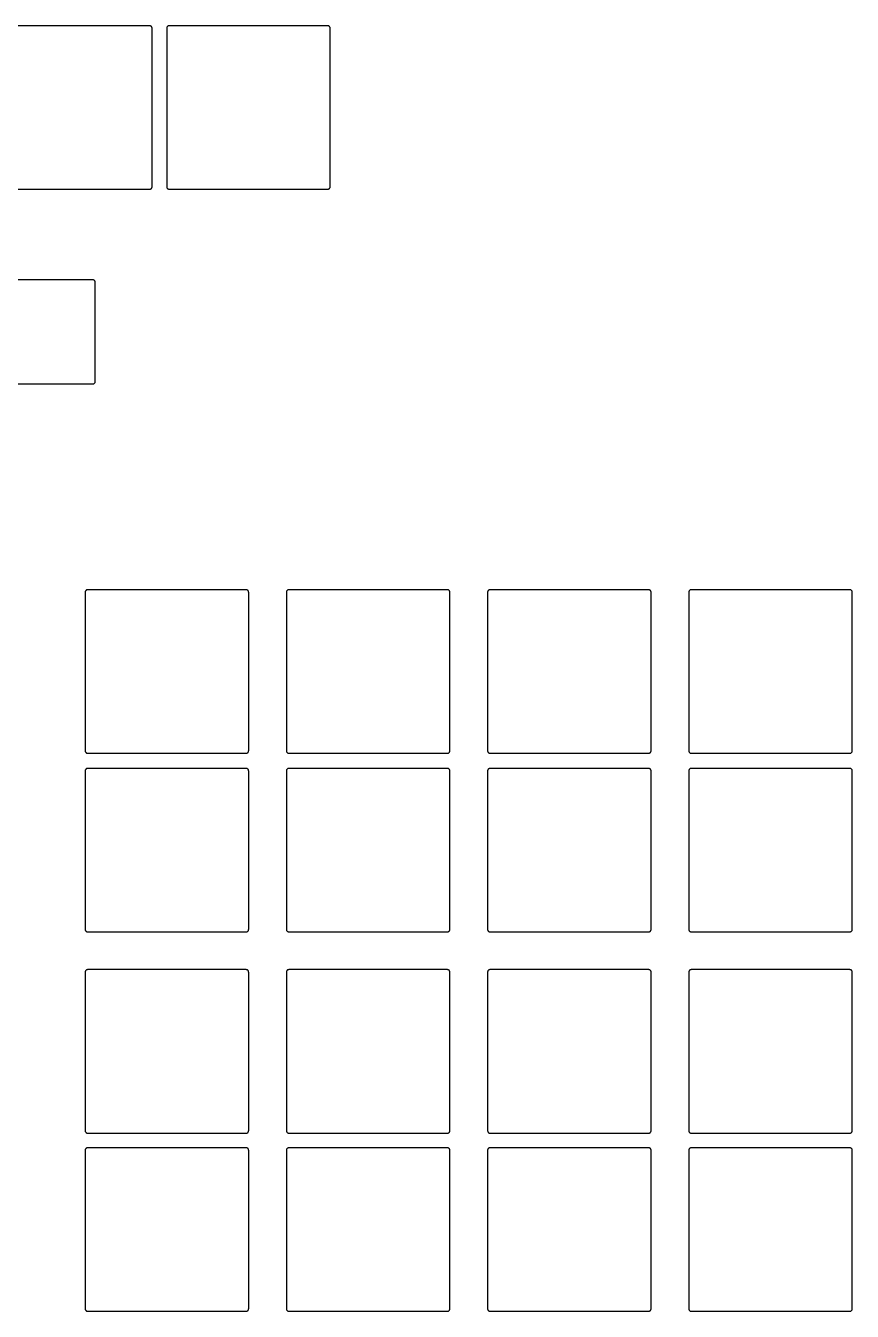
# Model space of a CAD drawing. Header units: inches. Extents: x -0.5 to 10, y -2.4 to 3.9.
# Drawn here: x 2.4419 to 2.6063, y 3.2854 to 3.5408 of the extents above; entities that cross this region are included whole.
import ezdxf

# ---------------------------------------------------------------- set-up
doc = ezdxf.new("R2010")
doc.units = ezdxf.units.IN

msp = doc.modelspace()

# ---------------------------------------------------------------- linework, layer by layer
for points in [[(2.43505, 3.50835), (2.46655, 3.50835), (2.466575, 3.508351), (2.466624, 3.508356), (2.466672, 3.508365), (2.466719, 3.508379), (2.466764, 3.508398), (2.466807, 3.508421), (2.466848, 3.508449), (2.466886, 3.50848), (2.46692, 3.508514), (2.466951, 3.508552), (2.466979, 3.508593), (2.467002, 3.508636), (2.467021, 3.508681), (2.467035, 3.508728), (2.467044, 3.508776), (2.467049, 3.508825), (2.46705, 3.50885), (2.46705, 3.54035), (2.467049, 3.540375), (2.467044, 3.540424), (2.467035, 3.540472), (2.467021, 3.540519), (2.467002, 3.540564), (2.466979, 3.540607), (2.466951, 3.540648), (2.46692, 3.540686), (2.466886, 3.54072), (2.466848, 3.540751), (2.466807, 3.540779), (2.466764, 3.540802), (2.466719, 3.540821), (2.466672, 3.540835), (2.466624, 3.540844), (2.466575, 3.540849), (2.46655, 3.54085), (2.43505, 3.54085)], [(2.43555, 3.46965), (2.45525, 3.46965), (2.455275, 3.469651), (2.455324, 3.469656), (2.455372, 3.469665), (2.455419, 3.469679), (2.455464, 3.469698), (2.455507, 3.469721), (2.455548, 3.469749), (2.455586, 3.46978), (2.45562, 3.469814), (2.455651, 3.469852), (2.455679, 3.469893), (2.455702, 3.469936), (2.455721, 3.469981), (2.455735, 3.470028), (2.455744, 3.470076), (2.455749, 3.470125), (2.45575, 3.47015), (2.45575, 3.48985), (2.455749, 3.489875), (2.455744, 3.489924), (2.455735, 3.489972), (2.455721, 3.490019), (2.455702, 3.490064), (2.455679, 3.490107), (2.455651, 3.490148), (2.45562, 3.490186), (2.455586, 3.49022), (2.455548, 3.490251), (2.455507, 3.490279), (2.455464, 3.490302), (2.455419, 3.490321), (2.455372, 3.490335), (2.455324, 3.490344), (2.455275, 3.490349), (2.45525, 3.49035), (2.43555, 3.49035)]]:
    msp.add_lwpolyline(points)
for points in [[(2.470425, 3.508351), (2.470425, 3.508351), (2.47045, 3.50835), (2.50195, 3.50835), (2.501975, 3.508351), (2.502024, 3.508356), (2.502072, 3.508365), (2.502119, 3.508379), (2.502164, 3.508398), (2.502207, 3.508421), (2.502248, 3.508449), (2.502286, 3.50848), (2.50232, 3.508514), (2.502351, 3.508552), (2.502379, 3.508593), (2.502402, 3.508636), (2.502421, 3.508681), (2.502435, 3.508728), (2.502444, 3.508776), (2.502449, 3.508825), (2.50245, 3.50885), (2.50245, 3.54035), (2.502449, 3.540375), (2.502444, 3.540424), (2.502435, 3.540472), (2.502421, 3.540519), (2.502402, 3.540564), (2.502379, 3.540607), (2.502351, 3.540648), (2.50232, 3.540686), (2.502286, 3.54072), (2.502248, 3.540751), (2.502207, 3.540779), (2.502164, 3.540802), (2.502119, 3.540821), (2.502072, 3.540835), (2.502024, 3.540844), (2.501975, 3.540849), (2.50195, 3.54085), (2.47045, 3.54085), (2.470425, 3.540849), (2.470376, 3.540844), (2.470328, 3.540835), (2.470281, 3.540821), (2.470236, 3.540802), (2.470193, 3.540779), (2.470152, 3.540751), (2.470114, 3.54072), (2.47008, 3.540686), (2.470049, 3.540648), (2.470021, 3.540607), (2.469998, 3.540564), (2.469979, 3.540519), (2.469965, 3.540472), (2.469956, 3.540424), (2.469951, 3.540375), (2.46995, 3.54035), (2.46995, 3.50885), (2.469951, 3.508825), (2.469956, 3.508776), (2.469965, 3.508728), (2.469979, 3.508681), (2.469998, 3.508636), (2.470021, 3.508593), (2.470049, 3.508552), (2.47008, 3.508514), (2.470114, 3.50848), (2.470152, 3.508449), (2.470193, 3.508421), (2.470236, 3.508398), (2.470281, 3.508379), (2.470328, 3.508365), (2.470376, 3.508356)], [(2.454225, 3.396251), (2.454225, 3.396251), (2.45425, 3.39625), (2.48575, 3.39625), (2.485775, 3.396251), (2.485824, 3.396256), (2.485872, 3.396265), (2.485919, 3.396279), (2.485964, 3.396298), (2.486007, 3.396321), (2.486048, 3.396349), (2.486086, 3.39638), (2.48612, 3.396414), (2.486151, 3.396452), (2.486179, 3.396493), (2.486202, 3.396536), (2.486221, 3.396581), (2.486235, 3.396628), (2.486244, 3.396676), (2.486249, 3.396725), (2.48625, 3.39675), (2.48625, 3.42825), (2.486249, 3.428275), (2.486244, 3.428324), (2.486235, 3.428372), (2.486221, 3.428419), (2.486202, 3.428464), (2.486179, 3.428507), (2.486151, 3.428548), (2.48612, 3.428586), (2.486086, 3.42862), (2.486048, 3.428651), (2.486007, 3.428679), (2.485964, 3.428702), (2.485919, 3.428721), (2.485872, 3.428735), (2.485824, 3.428744), (2.485775, 3.428749), (2.48575, 3.42875), (2.45425, 3.42875), (2.454225, 3.428749), (2.454176, 3.428744), (2.454128, 3.428735), (2.454081, 3.428721), (2.454036, 3.428702), (2.453993, 3.428679), (2.453952, 3.428651), (2.453914, 3.42862), (2.45388, 3.428586), (2.453849, 3.428548), (2.453821, 3.428507), (2.453798, 3.428464), (2.453779, 3.428419), (2.453765, 3.428372), (2.453756, 3.428324), (2.453751, 3.428275), (2.45375, 3.42825), (2.45375, 3.39675), (2.453751, 3.396725), (2.453756, 3.396676), (2.453765, 3.396628), (2.453779, 3.396581), (2.453798, 3.396536), (2.453821, 3.396493), (2.453849, 3.396452), (2.45388, 3.396414), (2.453914, 3.39638), (2.453952, 3.396349), (2.453993, 3.396321), (2.454036, 3.396298), (2.454081, 3.396279), (2.454128, 3.396265), (2.454176, 3.396256)], [(2.494225, 3.396251), (2.494225, 3.396251), (2.49425, 3.39625), (2.52575, 3.39625), (2.525775, 3.396251), (2.525824, 3.396256), (2.525872, 3.396265), (2.525919, 3.396279), (2.525964, 3.396298), (2.526007, 3.396321), (2.526048, 3.396349), (2.526086, 3.39638), (2.52612, 3.396414), (2.526151, 3.396452), (2.526179, 3.396493), (2.526202, 3.396536), (2.526221, 3.396581), (2.526235, 3.396628), (2.526244, 3.396676), (2.526249, 3.396725), (2.52625, 3.39675), (2.52625, 3.42825), (2.526249, 3.428275), (2.526244, 3.428324), (2.526235, 3.428372), (2.526221, 3.428419), (2.526202, 3.428464), (2.526179, 3.428507), (2.526151, 3.428548), (2.52612, 3.428586), (2.526086, 3.42862), (2.526048, 3.428651), (2.526007, 3.428679), (2.525964, 3.428702), (2.525919, 3.428721), (2.525872, 3.428735), (2.525824, 3.428744), (2.525775, 3.428749), (2.52575, 3.42875), (2.49425, 3.42875), (2.494225, 3.428749), (2.494176, 3.428744), (2.494128, 3.428735), (2.494081, 3.428721), (2.494036, 3.428702), (2.493993, 3.428679), (2.493952, 3.428651), (2.493914, 3.42862), (2.49388, 3.428586), (2.493849, 3.428548), (2.493821, 3.428507), (2.493798, 3.428464), (2.493779, 3.428419), (2.493765, 3.428372), (2.493756, 3.428324), (2.493751, 3.428275), (2.49375, 3.42825), (2.49375, 3.39675), (2.493751, 3.396725), (2.493756, 3.396676), (2.493765, 3.396628), (2.493779, 3.396581), (2.493798, 3.396536), (2.493821, 3.396493), (2.493849, 3.396452), (2.49388, 3.396414), (2.493914, 3.39638), (2.493952, 3.396349), (2.493993, 3.396321), (2.494036, 3.396298), (2.494081, 3.396279), (2.494128, 3.396265), (2.494176, 3.396256)], [(2.534225, 3.396251), (2.534225, 3.396251), (2.53425, 3.39625), (2.56575, 3.39625), (2.565775, 3.396251), (2.565824, 3.396256), (2.565872, 3.396265), (2.565919, 3.396279), (2.565964, 3.396298), (2.566007, 3.396321), (2.566048, 3.396349), (2.566086, 3.39638), (2.56612, 3.396414), (2.566151, 3.396452), (2.566179, 3.396493), (2.566202, 3.396536), (2.566221, 3.396581), (2.566235, 3.396628), (2.566244, 3.396676), (2.566249, 3.396725), (2.56625, 3.39675), (2.56625, 3.42825), (2.566249, 3.428275), (2.566244, 3.428324), (2.566235, 3.428372), (2.566221, 3.428419), (2.566202, 3.428464), (2.566179, 3.428507), (2.566151, 3.428548), (2.56612, 3.428586), (2.566086, 3.42862), (2.566048, 3.428651), (2.566007, 3.428679), (2.565964, 3.428702), (2.565919, 3.428721), (2.565872, 3.428735), (2.565824, 3.428744), (2.565775, 3.428749), (2.56575, 3.42875), (2.53425, 3.42875), (2.534225, 3.428749), (2.534176, 3.428744), (2.534128, 3.428735), (2.534081, 3.428721), (2.534036, 3.428702), (2.533993, 3.428679), (2.533952, 3.428651), (2.533914, 3.42862), (2.53388, 3.428586), (2.533849, 3.428548), (2.533821, 3.428507), (2.533798, 3.428464), (2.533779, 3.428419), (2.533765, 3.428372), (2.533756, 3.428324), (2.533751, 3.428275), (2.53375, 3.42825), (2.53375, 3.39675), (2.533751, 3.396725), (2.533756, 3.396676), (2.533765, 3.396628), (2.533779, 3.396581), (2.533798, 3.396536), (2.533821, 3.396493), (2.533849, 3.396452), (2.53388, 3.396414), (2.533914, 3.39638), (2.533952, 3.396349), (2.533993, 3.396321), (2.534036, 3.396298), (2.534081, 3.396279), (2.534128, 3.396265), (2.534176, 3.396256)], [(2.574225, 3.396251), (2.574225, 3.396251), (2.57425, 3.39625), (2.60575, 3.39625), (2.605775, 3.396251), (2.605824, 3.396256), (2.605872, 3.396265), (2.605919, 3.396279), (2.605964, 3.396298), (2.606007, 3.396321), (2.606048, 3.396349), (2.606086, 3.39638), (2.60612, 3.396414), (2.606151, 3.396452), (2.606179, 3.396493), (2.606202, 3.396536), (2.606221, 3.396581), (2.606235, 3.396628), (2.606244, 3.396676), (2.606249, 3.396725), (2.60625, 3.39675), (2.60625, 3.42825), (2.606249, 3.428275), (2.606244, 3.428324), (2.606235, 3.428372), (2.606221, 3.428419), (2.606202, 3.428464), (2.606179, 3.428507), (2.606151, 3.428548), (2.60612, 3.428586), (2.606086, 3.42862), (2.606048, 3.428651), (2.606007, 3.428679), (2.605964, 3.428702), (2.605919, 3.428721), (2.605872, 3.428735), (2.605824, 3.428744), (2.605775, 3.428749), (2.60575, 3.42875), (2.57425, 3.42875), (2.574225, 3.428749), (2.574176, 3.428744), (2.574128, 3.428735), (2.574081, 3.428721), (2.574036, 3.428702), (2.573993, 3.428679), (2.573952, 3.428651), (2.573914, 3.42862), (2.57388, 3.428586), (2.573849, 3.428548), (2.573821, 3.428507), (2.573798, 3.428464), (2.573779, 3.428419), (2.573765, 3.428372), (2.573756, 3.428324), (2.573751, 3.428275), (2.57375, 3.42825), (2.57375, 3.39675), (2.573751, 3.396725), (2.573756, 3.396676), (2.573765, 3.396628), (2.573779, 3.396581), (2.573798, 3.396536), (2.573821, 3.396493), (2.573849, 3.396452), (2.57388, 3.396414), (2.573914, 3.39638), (2.573952, 3.396349), (2.573993, 3.396321), (2.574036, 3.396298), (2.574081, 3.396279), (2.574128, 3.396265), (2.574176, 3.396256)], [(2.454225, 3.360751), (2.454225, 3.360751), (2.45425, 3.36075), (2.48575, 3.36075), (2.485775, 3.360751), (2.485824, 3.360756), (2.485872, 3.360765), (2.485919, 3.360779), (2.485964, 3.360798), (2.486007, 3.360821), (2.486048, 3.360849), (2.486086, 3.36088), (2.48612, 3.360914), (2.486151, 3.360952), (2.486179, 3.360993), (2.486202, 3.361036), (2.486221, 3.361081), (2.486235, 3.361128), (2.486244, 3.361176), (2.486249, 3.361225), (2.48625, 3.36125), (2.48625, 3.39275), (2.486249, 3.392775), (2.486244, 3.392824), (2.486235, 3.392872), (2.486221, 3.392919), (2.486202, 3.392964), (2.486179, 3.393007), (2.486151, 3.393048), (2.48612, 3.393086), (2.486086, 3.39312), (2.486048, 3.393151), (2.486007, 3.393179), (2.485964, 3.393202), (2.485919, 3.393221), (2.485872, 3.393235), (2.485824, 3.393244), (2.485775, 3.393249), (2.48575, 3.39325), (2.45425, 3.39325), (2.454225, 3.393249), (2.454176, 3.393244), (2.454128, 3.393235), (2.454081, 3.393221), (2.454036, 3.393202), (2.453993, 3.393179), (2.453952, 3.393151), (2.453914, 3.39312), (2.45388, 3.393086), (2.453849, 3.393048), (2.453821, 3.393007), (2.453798, 3.392964), (2.453779, 3.392919), (2.453765, 3.392872), (2.453756, 3.392824), (2.453751, 3.392775), (2.45375, 3.39275), (2.45375, 3.36125), (2.453751, 3.361225), (2.453756, 3.361176), (2.453765, 3.361128), (2.453779, 3.361081), (2.453798, 3.361036), (2.453821, 3.360993), (2.453849, 3.360952), (2.45388, 3.360914), (2.453914, 3.36088), (2.453952, 3.360849), (2.453993, 3.360821), (2.454036, 3.360798), (2.454081, 3.360779), (2.454128, 3.360765), (2.454176, 3.360756)], [(2.494225, 3.360751), (2.494225, 3.360751), (2.49425, 3.36075), (2.52575, 3.36075), (2.525775, 3.360751), (2.525824, 3.360756), (2.525872, 3.360765), (2.525919, 3.360779), (2.525964, 3.360798), (2.526007, 3.360821), (2.526048, 3.360849), (2.526086, 3.36088), (2.52612, 3.360914), (2.526151, 3.360952), (2.526179, 3.360993), (2.526202, 3.361036), (2.526221, 3.361081), (2.526235, 3.361128), (2.526244, 3.361176), (2.526249, 3.361225), (2.52625, 3.36125), (2.52625, 3.39275), (2.526249, 3.392775), (2.526244, 3.392824), (2.526235, 3.392872), (2.526221, 3.392919), (2.526202, 3.392964), (2.526179, 3.393007), (2.526151, 3.393048), (2.52612, 3.393086), (2.526086, 3.39312), (2.526048, 3.393151), (2.526007, 3.393179), (2.525964, 3.393202), (2.525919, 3.393221), (2.525872, 3.393235), (2.525824, 3.393244), (2.525775, 3.393249), (2.52575, 3.39325), (2.49425, 3.39325), (2.494225, 3.393249), (2.494176, 3.393244), (2.494128, 3.393235), (2.494081, 3.393221), (2.494036, 3.393202), (2.493993, 3.393179), (2.493952, 3.393151), (2.493914, 3.39312), (2.49388, 3.393086), (2.493849, 3.393048), (2.493821, 3.393007), (2.493798, 3.392964), (2.493779, 3.392919), (2.493765, 3.392872), (2.493756, 3.392824), (2.493751, 3.392775), (2.49375, 3.39275), (2.49375, 3.36125), (2.493751, 3.361225), (2.493756, 3.361176), (2.493765, 3.361128), (2.493779, 3.361081), (2.493798, 3.361036), (2.493821, 3.360993), (2.493849, 3.360952), (2.49388, 3.360914), (2.493914, 3.36088), (2.493952, 3.360849), (2.493993, 3.360821), (2.494036, 3.360798), (2.494081, 3.360779), (2.494128, 3.360765), (2.494176, 3.360756)], [(2.534225, 3.360751), (2.534225, 3.360751), (2.53425, 3.36075), (2.56575, 3.36075), (2.565775, 3.360751), (2.565824, 3.360756), (2.565872, 3.360765), (2.565919, 3.360779), (2.565964, 3.360798), (2.566007, 3.360821), (2.566048, 3.360849), (2.566086, 3.36088), (2.56612, 3.360914), (2.566151, 3.360952), (2.566179, 3.360993), (2.566202, 3.361036), (2.566221, 3.361081), (2.566235, 3.361128), (2.566244, 3.361176), (2.566249, 3.361225), (2.56625, 3.36125), (2.56625, 3.39275), (2.566249, 3.392775), (2.566244, 3.392824), (2.566235, 3.392872), (2.566221, 3.392919), (2.566202, 3.392964), (2.566179, 3.393007), (2.566151, 3.393048), (2.56612, 3.393086), (2.566086, 3.39312), (2.566048, 3.393151), (2.566007, 3.393179), (2.565964, 3.393202), (2.565919, 3.393221), (2.565872, 3.393235), (2.565824, 3.393244), (2.565775, 3.393249), (2.56575, 3.39325), (2.53425, 3.39325), (2.534225, 3.393249), (2.534176, 3.393244), (2.534128, 3.393235), (2.534081, 3.393221), (2.534036, 3.393202), (2.533993, 3.393179), (2.533952, 3.393151), (2.533914, 3.39312), (2.53388, 3.393086), (2.533849, 3.393048), (2.533821, 3.393007), (2.533798, 3.392964), (2.533779, 3.392919), (2.533765, 3.392872), (2.533756, 3.392824), (2.533751, 3.392775), (2.53375, 3.39275), (2.53375, 3.36125), (2.533751, 3.361225), (2.533756, 3.361176), (2.533765, 3.361128), (2.533779, 3.361081), (2.533798, 3.361036), (2.533821, 3.360993), (2.533849, 3.360952), (2.53388, 3.360914), (2.533914, 3.36088), (2.533952, 3.360849), (2.533993, 3.360821), (2.534036, 3.360798), (2.534081, 3.360779), (2.534128, 3.360765), (2.534176, 3.360756)], [(2.574225, 3.360751), (2.574225, 3.360751), (2.57425, 3.36075), (2.60575, 3.36075), (2.605775, 3.360751), (2.605824, 3.360756), (2.605872, 3.360765), (2.605919, 3.360779), (2.605964, 3.360798), (2.606007, 3.360821), (2.606048, 3.360849), (2.606086, 3.36088), (2.60612, 3.360914), (2.606151, 3.360952), (2.606179, 3.360993), (2.606202, 3.361036), (2.606221, 3.361081), (2.606235, 3.361128), (2.606244, 3.361176), (2.606249, 3.361225), (2.60625, 3.36125), (2.60625, 3.39275), (2.606249, 3.392775), (2.606244, 3.392824), (2.606235, 3.392872), (2.606221, 3.392919), (2.606202, 3.392964), (2.606179, 3.393007), (2.606151, 3.393048), (2.60612, 3.393086), (2.606086, 3.39312), (2.606048, 3.393151), (2.606007, 3.393179), (2.605964, 3.393202), (2.605919, 3.393221), (2.605872, 3.393235), (2.605824, 3.393244), (2.605775, 3.393249), (2.60575, 3.39325), (2.57425, 3.39325), (2.574225, 3.393249), (2.574176, 3.393244), (2.574128, 3.393235), (2.574081, 3.393221), (2.574036, 3.393202), (2.573993, 3.393179), (2.573952, 3.393151), (2.573914, 3.39312), (2.57388, 3.393086), (2.573849, 3.393048), (2.573821, 3.393007), (2.573798, 3.392964), (2.573779, 3.392919), (2.573765, 3.392872), (2.573756, 3.392824), (2.573751, 3.392775), (2.57375, 3.39275), (2.57375, 3.36125), (2.573751, 3.361225), (2.573756, 3.361176), (2.573765, 3.361128), (2.573779, 3.361081), (2.573798, 3.361036), (2.573821, 3.360993), (2.573849, 3.360952), (2.57388, 3.360914), (2.573914, 3.36088), (2.573952, 3.360849), (2.573993, 3.360821), (2.574036, 3.360798), (2.574081, 3.360779), (2.574128, 3.360765), (2.574176, 3.360756)], [(2.454225, 3.320751), (2.454225, 3.320751), (2.45425, 3.32075), (2.48575, 3.32075), (2.485775, 3.320751), (2.485824, 3.320756), (2.485872, 3.320765), (2.485919, 3.320779), (2.485964, 3.320798), (2.486007, 3.320821), (2.486048, 3.320849), (2.486086, 3.32088), (2.48612, 3.320914), (2.486151, 3.320952), (2.486179, 3.320993), (2.486202, 3.321036), (2.486221, 3.321081), (2.486235, 3.321128), (2.486244, 3.321176), (2.486249, 3.321225), (2.48625, 3.32125), (2.48625, 3.35275), (2.486249, 3.352775), (2.486244, 3.352824), (2.486235, 3.352872), (2.486221, 3.352919), (2.486202, 3.352964), (2.486179, 3.353007), (2.486151, 3.353048), (2.48612, 3.353086), (2.486086, 3.35312), (2.486048, 3.353151), (2.486007, 3.353179), (2.485964, 3.353202), (2.485919, 3.353221), (2.485872, 3.353235), (2.485824, 3.353244), (2.485775, 3.353249), (2.48575, 3.35325), (2.45425, 3.35325), (2.454225, 3.353249), (2.454176, 3.353244), (2.454128, 3.353235), (2.454081, 3.353221), (2.454036, 3.353202), (2.453993, 3.353179), (2.453952, 3.353151), (2.453914, 3.35312), (2.45388, 3.353086), (2.453849, 3.353048), (2.453821, 3.353007), (2.453798, 3.352964), (2.453779, 3.352919), (2.453765, 3.352872), (2.453756, 3.352824), (2.453751, 3.352775), (2.45375, 3.35275), (2.45375, 3.32125), (2.453751, 3.321225), (2.453756, 3.321176), (2.453765, 3.321128), (2.453779, 3.321081), (2.453798, 3.321036), (2.453821, 3.320993), (2.453849, 3.320952), (2.45388, 3.320914), (2.453914, 3.32088), (2.453952, 3.320849), (2.453993, 3.320821), (2.454036, 3.320798), (2.454081, 3.320779), (2.454128, 3.320765), (2.454176, 3.320756)], [(2.494225, 3.320751), (2.494225, 3.320751), (2.49425, 3.32075), (2.52575, 3.32075), (2.525775, 3.320751), (2.525824, 3.320756), (2.525872, 3.320765), (2.525919, 3.320779), (2.525964, 3.320798), (2.526007, 3.320821), (2.526048, 3.320849), (2.526086, 3.32088), (2.52612, 3.320914), (2.526151, 3.320952), (2.526179, 3.320993), (2.526202, 3.321036), (2.526221, 3.321081), (2.526235, 3.321128), (2.526244, 3.321176), (2.526249, 3.321225), (2.52625, 3.32125), (2.52625, 3.35275), (2.526249, 3.352775), (2.526244, 3.352824), (2.526235, 3.352872), (2.526221, 3.352919), (2.526202, 3.352964), (2.526179, 3.353007), (2.526151, 3.353048), (2.52612, 3.353086), (2.526086, 3.35312), (2.526048, 3.353151), (2.526007, 3.353179), (2.525964, 3.353202), (2.525919, 3.353221), (2.525872, 3.353235), (2.525824, 3.353244), (2.525775, 3.353249), (2.52575, 3.35325), (2.49425, 3.35325), (2.494225, 3.353249), (2.494176, 3.353244), (2.494128, 3.353235), (2.494081, 3.353221), (2.494036, 3.353202), (2.493993, 3.353179), (2.493952, 3.353151), (2.493914, 3.35312), (2.49388, 3.353086), (2.493849, 3.353048), (2.493821, 3.353007), (2.493798, 3.352964), (2.493779, 3.352919), (2.493765, 3.352872), (2.493756, 3.352824), (2.493751, 3.352775), (2.49375, 3.35275), (2.49375, 3.32125), (2.493751, 3.321225), (2.493756, 3.321176), (2.493765, 3.321128), (2.493779, 3.321081), (2.493798, 3.321036), (2.493821, 3.320993), (2.493849, 3.320952), (2.49388, 3.320914), (2.493914, 3.32088), (2.493952, 3.320849), (2.493993, 3.320821), (2.494036, 3.320798), (2.494081, 3.320779), (2.494128, 3.320765), (2.494176, 3.320756)], [(2.534225, 3.320751), (2.534225, 3.320751), (2.53425, 3.32075), (2.56575, 3.32075), (2.565775, 3.320751), (2.565824, 3.320756), (2.565872, 3.320765), (2.565919, 3.320779), (2.565964, 3.320798), (2.566007, 3.320821), (2.566048, 3.320849), (2.566086, 3.32088), (2.56612, 3.320914), (2.566151, 3.320952), (2.566179, 3.320993), (2.566202, 3.321036), (2.566221, 3.321081), (2.566235, 3.321128), (2.566244, 3.321176), (2.566249, 3.321225), (2.56625, 3.32125), (2.56625, 3.35275), (2.566249, 3.352775), (2.566244, 3.352824), (2.566235, 3.352872), (2.566221, 3.352919), (2.566202, 3.352964), (2.566179, 3.353007), (2.566151, 3.353048), (2.56612, 3.353086), (2.566086, 3.35312), (2.566048, 3.353151), (2.566007, 3.353179), (2.565964, 3.353202), (2.565919, 3.353221), (2.565872, 3.353235), (2.565824, 3.353244), (2.565775, 3.353249), (2.56575, 3.35325), (2.53425, 3.35325), (2.534225, 3.353249), (2.534176, 3.353244), (2.534128, 3.353235), (2.534081, 3.353221), (2.534036, 3.353202), (2.533993, 3.353179), (2.533952, 3.353151), (2.533914, 3.35312), (2.53388, 3.353086), (2.533849, 3.353048), (2.533821, 3.353007), (2.533798, 3.352964), (2.533779, 3.352919), (2.533765, 3.352872), (2.533756, 3.352824), (2.533751, 3.352775), (2.53375, 3.35275), (2.53375, 3.32125), (2.533751, 3.321225), (2.533756, 3.321176), (2.533765, 3.321128), (2.533779, 3.321081), (2.533798, 3.321036), (2.533821, 3.320993), (2.533849, 3.320952), (2.53388, 3.320914), (2.533914, 3.32088), (2.533952, 3.320849), (2.533993, 3.320821), (2.534036, 3.320798), (2.534081, 3.320779), (2.534128, 3.320765), (2.534176, 3.320756)], [(2.574225, 3.320751), (2.574225, 3.320751), (2.57425, 3.32075), (2.60575, 3.32075), (2.605775, 3.320751), (2.605824, 3.320756), (2.605872, 3.320765), (2.605919, 3.320779), (2.605964, 3.320798), (2.606007, 3.320821), (2.606048, 3.320849), (2.606086, 3.32088), (2.60612, 3.320914), (2.606151, 3.320952), (2.606179, 3.320993), (2.606202, 3.321036), (2.606221, 3.321081), (2.606235, 3.321128), (2.606244, 3.321176), (2.606249, 3.321225), (2.60625, 3.32125), (2.60625, 3.35275), (2.606249, 3.352775), (2.606244, 3.352824), (2.606235, 3.352872), (2.606221, 3.352919), (2.606202, 3.352964), (2.606179, 3.353007), (2.606151, 3.353048), (2.60612, 3.353086), (2.606086, 3.35312), (2.606048, 3.353151), (2.606007, 3.353179), (2.605964, 3.353202), (2.605919, 3.353221), (2.605872, 3.353235), (2.605824, 3.353244), (2.605775, 3.353249), (2.60575, 3.35325), (2.57425, 3.35325), (2.574225, 3.353249), (2.574176, 3.353244), (2.574128, 3.353235), (2.574081, 3.353221), (2.574036, 3.353202), (2.573993, 3.353179), (2.573952, 3.353151), (2.573914, 3.35312), (2.57388, 3.353086), (2.573849, 3.353048), (2.573821, 3.353007), (2.573798, 3.352964), (2.573779, 3.352919), (2.573765, 3.352872), (2.573756, 3.352824), (2.573751, 3.352775), (2.57375, 3.35275), (2.57375, 3.32125), (2.573751, 3.321225), (2.573756, 3.321176), (2.573765, 3.321128), (2.573779, 3.321081), (2.573798, 3.321036), (2.573821, 3.320993), (2.573849, 3.320952), (2.57388, 3.320914), (2.573914, 3.32088), (2.573952, 3.320849), (2.573993, 3.320821), (2.574036, 3.320798), (2.574081, 3.320779), (2.574128, 3.320765), (2.574176, 3.320756)], [(2.454225, 3.285351), (2.454225, 3.285351), (2.45425, 3.28535), (2.48575, 3.28535), (2.485775, 3.285351), (2.485824, 3.285356), (2.485872, 3.285365), (2.485919, 3.285379), (2.485964, 3.285398), (2.486007, 3.285421), (2.486048, 3.285449), (2.486086, 3.28548), (2.48612, 3.285514), (2.486151, 3.285552), (2.486179, 3.285593), (2.486202, 3.285636), (2.486221, 3.285681), (2.486235, 3.285728), (2.486244, 3.285776), (2.486249, 3.285825), (2.48625, 3.28585), (2.48625, 3.31735), (2.486249, 3.317375), (2.486244, 3.317424), (2.486235, 3.317472), (2.486221, 3.317519), (2.486202, 3.317564), (2.486179, 3.317607), (2.486151, 3.317648), (2.48612, 3.317686), (2.486086, 3.31772), (2.486048, 3.317751), (2.486007, 3.317779), (2.485964, 3.317802), (2.485919, 3.317821), (2.485872, 3.317835), (2.485824, 3.317844), (2.485775, 3.317849), (2.48575, 3.31785), (2.45425, 3.31785), (2.454225, 3.317849), (2.454176, 3.317844), (2.454128, 3.317835), (2.454081, 3.317821), (2.454036, 3.317802), (2.453993, 3.317779), (2.453952, 3.317751), (2.453914, 3.31772), (2.45388, 3.317686), (2.453849, 3.317648), (2.453821, 3.317607), (2.453798, 3.317564), (2.453779, 3.317519), (2.453765, 3.317472), (2.453756, 3.317424), (2.453751, 3.317375), (2.45375, 3.31735), (2.45375, 3.28585), (2.453751, 3.285825), (2.453756, 3.285776), (2.453765, 3.285728), (2.453779, 3.285681), (2.453798, 3.285636), (2.453821, 3.285593), (2.453849, 3.285552), (2.45388, 3.285514), (2.453914, 3.28548), (2.453952, 3.285449), (2.453993, 3.285421), (2.454036, 3.285398), (2.454081, 3.285379), (2.454128, 3.285365), (2.454176, 3.285356)], [(2.494225, 3.285351), (2.494225, 3.285351), (2.49425, 3.28535), (2.52575, 3.28535), (2.525775, 3.285351), (2.525824, 3.285356), (2.525872, 3.285365), (2.525919, 3.285379), (2.525964, 3.285398), (2.526007, 3.285421), (2.526048, 3.285449), (2.526086, 3.28548), (2.52612, 3.285514), (2.526151, 3.285552), (2.526179, 3.285593), (2.526202, 3.285636), (2.526221, 3.285681), (2.526235, 3.285728), (2.526244, 3.285776), (2.526249, 3.285825), (2.52625, 3.28585), (2.52625, 3.31735), (2.526249, 3.317375), (2.526244, 3.317424), (2.526235, 3.317472), (2.526221, 3.317519), (2.526202, 3.317564), (2.526179, 3.317607), (2.526151, 3.317648), (2.52612, 3.317686), (2.526086, 3.31772), (2.526048, 3.317751), (2.526007, 3.317779), (2.525964, 3.317802), (2.525919, 3.317821), (2.525872, 3.317835), (2.525824, 3.317844), (2.525775, 3.317849), (2.52575, 3.31785), (2.49425, 3.31785), (2.494225, 3.317849), (2.494176, 3.317844), (2.494128, 3.317835), (2.494081, 3.317821), (2.494036, 3.317802), (2.493993, 3.317779), (2.493952, 3.317751), (2.493914, 3.31772), (2.49388, 3.317686), (2.493849, 3.317648), (2.493821, 3.317607), (2.493798, 3.317564), (2.493779, 3.317519), (2.493765, 3.317472), (2.493756, 3.317424), (2.493751, 3.317375), (2.49375, 3.31735), (2.49375, 3.28585), (2.493751, 3.285825), (2.493756, 3.285776), (2.493765, 3.285728), (2.493779, 3.285681), (2.493798, 3.285636), (2.493821, 3.285593), (2.493849, 3.285552), (2.49388, 3.285514), (2.493914, 3.28548), (2.493952, 3.285449), (2.493993, 3.285421), (2.494036, 3.285398), (2.494081, 3.285379), (2.494128, 3.285365), (2.494176, 3.285356)], [(2.534225, 3.285351), (2.534225, 3.285351), (2.53425, 3.28535), (2.56575, 3.28535), (2.565775, 3.285351), (2.565824, 3.285356), (2.565872, 3.285365), (2.565919, 3.285379), (2.565964, 3.285398), (2.566007, 3.285421), (2.566048, 3.285449), (2.566086, 3.28548), (2.56612, 3.285514), (2.566151, 3.285552), (2.566179, 3.285593), (2.566202, 3.285636), (2.566221, 3.285681), (2.566235, 3.285728), (2.566244, 3.285776), (2.566249, 3.285825), (2.56625, 3.28585), (2.56625, 3.31735), (2.566249, 3.317375), (2.566244, 3.317424), (2.566235, 3.317472), (2.566221, 3.317519), (2.566202, 3.317564), (2.566179, 3.317607), (2.566151, 3.317648), (2.56612, 3.317686), (2.566086, 3.31772), (2.566048, 3.317751), (2.566007, 3.317779), (2.565964, 3.317802), (2.565919, 3.317821), (2.565872, 3.317835), (2.565824, 3.317844), (2.565775, 3.317849), (2.56575, 3.31785), (2.53425, 3.31785), (2.534225, 3.317849), (2.534176, 3.317844), (2.534128, 3.317835), (2.534081, 3.317821), (2.534036, 3.317802), (2.533993, 3.317779), (2.533952, 3.317751), (2.533914, 3.31772), (2.53388, 3.317686), (2.533849, 3.317648), (2.533821, 3.317607), (2.533798, 3.317564), (2.533779, 3.317519), (2.533765, 3.317472), (2.533756, 3.317424), (2.533751, 3.317375), (2.53375, 3.31735), (2.53375, 3.28585), (2.533751, 3.285825), (2.533756, 3.285776), (2.533765, 3.285728), (2.533779, 3.285681), (2.533798, 3.285636), (2.533821, 3.285593), (2.533849, 3.285552), (2.53388, 3.285514), (2.533914, 3.28548), (2.533952, 3.285449), (2.533993, 3.285421), (2.534036, 3.285398), (2.534081, 3.285379), (2.534128, 3.285365), (2.534176, 3.285356)], [(2.574225, 3.285351), (2.574225, 3.285351), (2.57425, 3.28535), (2.60575, 3.28535), (2.605775, 3.285351), (2.605824, 3.285356), (2.605872, 3.285365), (2.605919, 3.285379), (2.605964, 3.285398), (2.606007, 3.285421), (2.606048, 3.285449), (2.606086, 3.28548), (2.60612, 3.285514), (2.606151, 3.285552), (2.606179, 3.285593), (2.606202, 3.285636), (2.606221, 3.285681), (2.606235, 3.285728), (2.606244, 3.285776), (2.606249, 3.285825), (2.60625, 3.28585), (2.60625, 3.31735), (2.606249, 3.317375), (2.606244, 3.317424), (2.606235, 3.317472), (2.606221, 3.317519), (2.606202, 3.317564), (2.606179, 3.317607), (2.606151, 3.317648), (2.60612, 3.317686), (2.606086, 3.31772), (2.606048, 3.317751), (2.606007, 3.317779), (2.605964, 3.317802), (2.605919, 3.317821), (2.605872, 3.317835), (2.605824, 3.317844), (2.605775, 3.317849), (2.60575, 3.31785), (2.57425, 3.31785), (2.574225, 3.317849), (2.574176, 3.317844), (2.574128, 3.317835), (2.574081, 3.317821), (2.574036, 3.317802), (2.573993, 3.317779), (2.573952, 3.317751), (2.573914, 3.31772), (2.57388, 3.317686), (2.573849, 3.317648), (2.573821, 3.317607), (2.573798, 3.317564), (2.573779, 3.317519), (2.573765, 3.317472), (2.573756, 3.317424), (2.573751, 3.317375), (2.57375, 3.31735), (2.57375, 3.28585), (2.573751, 3.285825), (2.573756, 3.285776), (2.573765, 3.285728), (2.573779, 3.285681), (2.573798, 3.285636), (2.573821, 3.285593), (2.573849, 3.285552), (2.57388, 3.285514), (2.573914, 3.28548), (2.573952, 3.285449), (2.573993, 3.285421), (2.574036, 3.285398), (2.574081, 3.285379), (2.574128, 3.285365), (2.574176, 3.285356)]]:
    msp.add_lwpolyline(points, close=True)

doc.saveas('drawing.dxf')
